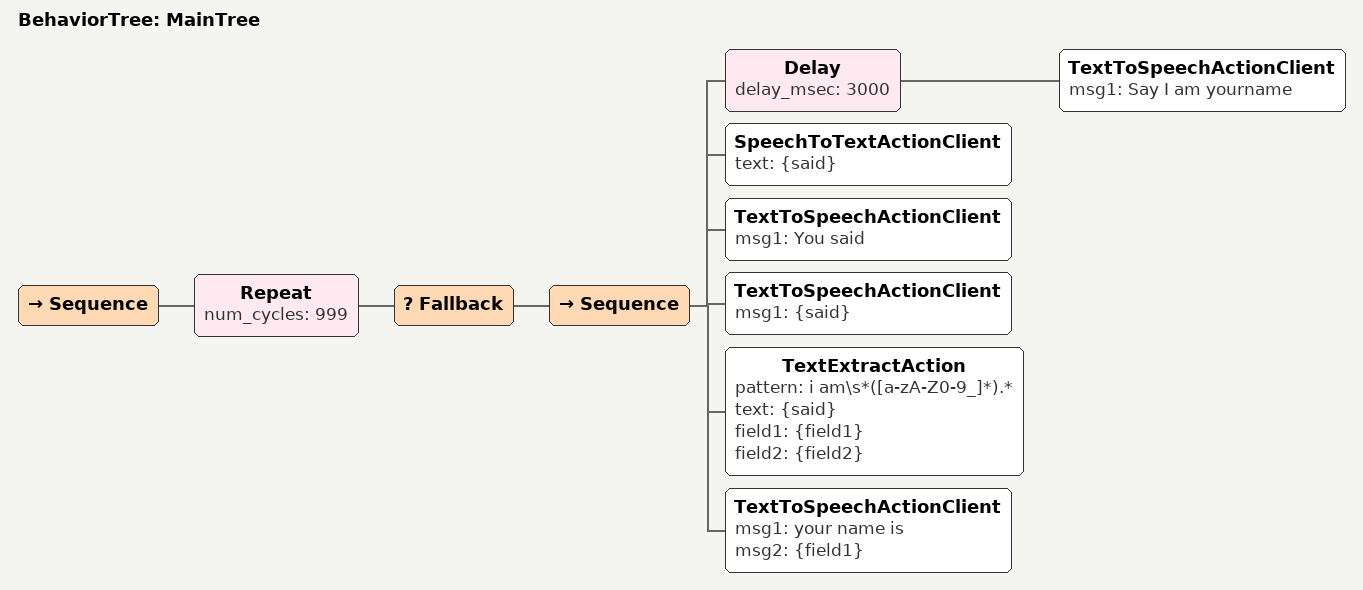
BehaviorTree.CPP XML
<root BTCPP_format="4" main_tree_to_execute="MainTree">
	<BehaviorTree ID="MainTree">
		<Sequence>
			<Repeat num_cycles="999">
			<Fallback>
				<Sequence>
					<Delay delay_msec="3000">
		          		<TextToSpeechActionClient msg1="Say I am yourname" />
					</Delay>
	          		<SpeechToTextActionClient text="{said}" />
					<TextToSpeechActionClient msg1="You said" />
					<TextToSpeechActionClient msg1="{said}" />

					<TextExtractAction pattern="i am\s*([a-zA-Z0-9_]*).*" text="{said}" field1="{field1}" field2="{field2}" />
					<TextToSpeechActionClient msg1="your name is" msg2="{field1}" />
				</Sequence>
			</Fallback>
			</Repeat>
		</Sequence>
	</BehaviorTree>
</root>
